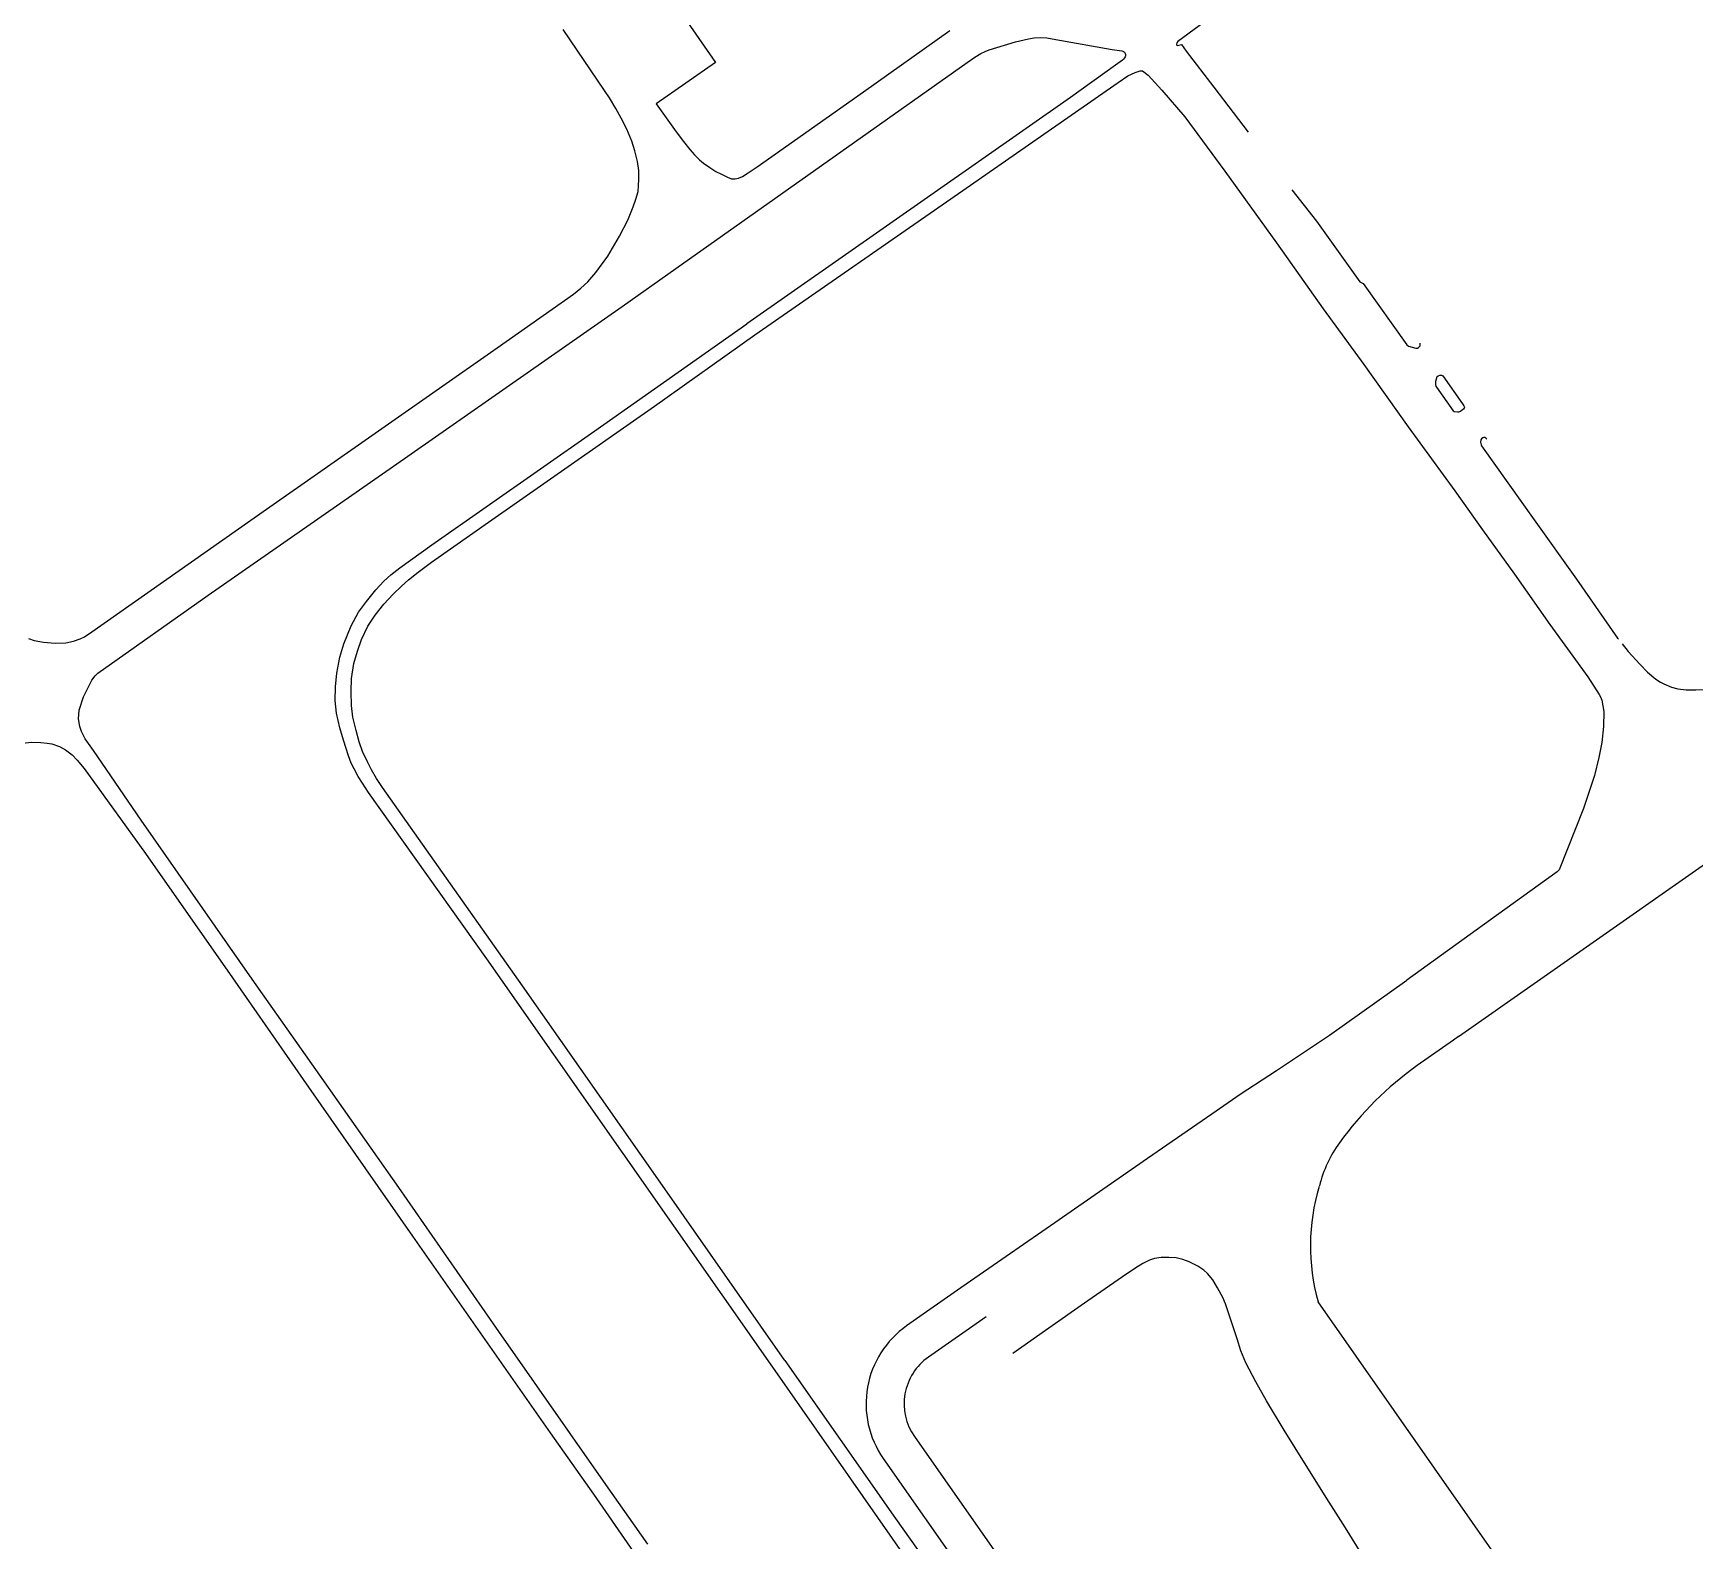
# Model space of a CAD drawing. Header units: millimetres. Extents: x 152904052 to 153933663, y 538271515 to 539240469.
# Drawn here: x 153560353 to 153563847, y 539074607 to 539077776 of the extents above; entities that cross this region are included whole.
import ezdxf

# ---------------------------------------------------------------- set-up
doc = ezdxf.new("R2010")
doc.units = ezdxf.units.MM
doc.layers.add('BORD', color=7, linetype='Continuous')

msp = doc.modelspace()

# ---------------------------------------------------------------- linework, layer by layer
at = {"layer": 'BORD', "color": 137}
for p, q in [((153563349.5, 539075667), (153563338.9, 539075659.6)), ((153569471.3, 539065945.3), (153563054.4, 539075109.5))]:
    msp.add_line(p, q, dxfattribs=at)
at = {"layer": 'BORD', "color": 133}
for points in [[(153563600.3, 539078348.4), (153563597, 539078346.2), (153563300.4, 539078141.1), (153563106.1, 539078003.3), (153562804.4, 539077792), (153562759.8, 539077759.1), (153562757.5, 539077756.5), (153562756.6, 539077753.5), (153562757, 539077751.9), (153562757.8, 539077750.9), (153562758.9, 539077750.7)], [(153561623.4, 539077951.8), (153561787.4, 539077715.1), (153561662.5, 539077627.7), (153561704.8, 539077568.8), (153561720.1, 539077548.7), (153561733.6, 539077532), (153561743.3, 539077520.9), (153561753.5, 539077510.5), (153561762.3, 539077503.3), (153561775.2, 539077493.8), (153561788, 539077485.8), (153561799.7, 539077479.8), (153561812.8, 539077473.6), (153561820.7, 539077470.6), (153561828.4, 539077470), (153561836, 539077471.4), (153561844.2, 539077475.4), (153561855.8, 539077482.7), (153561875.1, 539077495.6), (153562098.8, 539077653), (153562280.3, 539077782)], [(153561620, 539077427.3), (153561624.5, 539077443.8), (153561626.5, 539077468.7), (153561626, 539077487.7), (153561623.1, 539077506.6), (153561617.8, 539077529), (153561611.3, 539077549.3), (153561600.6, 539077574.4), (153561589.1, 539077598.1), (153561577.9, 539077618), (153561564.5, 539077640.6), (153561554.1, 539077656.3), (153561467.2, 539077784.4)], [(153561704, 539077281.7), (153562316.6, 539077715), (153562332.9, 539077725.9), (153562345.5, 539077733.9), (153562354.4, 539077738.3), (153562362.6, 539077741.6), (153562418.5, 539077758.3), (153562445.3, 539077764.9), (153562457.2, 539077766.7), (153562470.9, 539077767.7), (153562484.2, 539077766.5), (153562503.3, 539077763.5), (153562621.5, 539077742.4), (153562642.1, 539077739.2), (153562643.7, 539077738.9), (153562645.5, 539077738.1), (153562647.3, 539077736.4), (153562648.3, 539077735), (153562649.1, 539077733.7), (153562649.6, 539077731.7), (153562649.6, 539077729.1), (153562648.5, 539077726.7), (153562647.6, 539077724.6), (153562645.5, 539077722.1), (153562643, 539077719.6), (153562628.8, 539077709.1), (153562534.1, 539077641.3), (153561853.2, 539077165.2)], [(153562758.9, 539077750.7), (153562767.2, 539077752.4), (153562777.3, 539077738.4), (153562835.4, 539077662.8), (153562907.4, 539077568.1)], [(153561870.4, 539077142.3), (153562298.6, 539077439.3), (153562633.9, 539077672.9), (153562654.4, 539077686.5), (153562670.1, 539077693.7), (153562680, 539077697.3), (153562683.1, 539077697.5), (153562685.3, 539077697.1)], [(153560342.6, 539076503.8), (153560354.5, 539076499.6), (153560374.2, 539076496.4), (153560399.1, 539076493.7), (153560421, 539076494.7), (153560437.3, 539076498.5), (153560451.1, 539076502.9), (153560460.4, 539076507.3), (153560465.7, 539076510.8), (153560469.1, 539076513.1), (153560843.3, 539076775.7), (153561328.2, 539077114.9), (153561489.1, 539077228), (153561504.2, 539077240.2), (153561519.1, 539077253.8), (153561535.9, 539077273.3), (153561561, 539077307.8), (153561585.8, 539077349.6), (153561603.3, 539077383.7), (153561614.5, 539077411.3), (153561620, 539077427.3)], [(153562999.5, 539077447), (153563050.8, 539077381.5), (153563142.3, 539077253.9), (153563149.3, 539077250.2), (153563240.9, 539077121), (153563244.7, 539077118.4), (153563260.1, 539077114)], [(153561556.6, 539074725.1), (153561331.6, 539075046.8), (153561121.6, 539075349.4), (153560947.3, 539075597.4), (153560813.4, 539075787.8), (153560579.6, 539076122.1), (153560479.4, 539076268), (153560461.9, 539076293.1), (153560454.3, 539076308.1), (153560450.6, 539076318.8), (153560447.8, 539076335), (153560449.5, 539076352.9), (153560458.6, 539076381.1), (153560476.2, 539076415.9), (153560482.9, 539076425.4), (153560488.9, 539076431.2), (153560720.7, 539076594.7), (153561110.6, 539076866.4), (153561591.3, 539077201.7), (153561704, 539077281.7)], [(153561908.2, 539074972), (153561593.4, 539075420.7), (153561306.3, 539075830.5), (153561057.5, 539076180.3), (153561044.9, 539076199.7), (153561036.2, 539076213.9), (153561027.5, 539076229.5), (153561021.3, 539076241.8), (153561015.4, 539076257.2), (153561004.8, 539076289.8), (153560997.2, 539076316), (153560990.5, 539076346.7), (153560987.7, 539076373.3), (153560988.1, 539076402.1), (153560991.4, 539076430.8), (153560997.2, 539076464.4), (153561005.7, 539076492.9), (153561021.1, 539076530.5), (153561036.8, 539076559.2), (153561053.3, 539076581.7), (153561072.9, 539076605.9), (153561090.2, 539076624.5), (153561104.8, 539076637.8), (153561123.4, 539076652.6), (153561190.9, 539076700.7), (153561533.8, 539076940.6), (153561853.2, 539077165.2)], [(153561933.1, 539074985.9), (153561671, 539075360.6), (153561381.8, 539075773.7), (153561087.2, 539076190.7), (153561074.7, 539076209.7), (153561064.1, 539076227.9), (153561055.5, 539076244.3), (153561045.2, 539076266.5), (153561038.4, 539076286.9), (153561031.8, 539076310.7), (153561024.5, 539076338.7), (153561022, 539076362.8), (153561021, 539076392.7), (153561021.8, 539076419.8), (153561027, 539076451.4), (153561034.4, 539076477), (153561042.7, 539076501.7), (153561056.5, 539076529.7), (153561071.4, 539076552.9), (153561089.7, 539076575.7), (153561109.3, 539076597.3), (153561127.1, 539076614.2), (153561141.5, 539076627.3), (153561161.8, 539076643.6), (153561190.3, 539076664.3), (153561317.1, 539076753), (153561659.2, 539076992.5), (153561870.4, 539077142.3)], [(153563260.1, 539077114), (153563263.2, 539077114.4), (153563265.5, 539077115.6), (153563267.7, 539077117.6), (153563269, 539077119.4), (153563269.4, 539077121.9), (153563269.2, 539077123.6), (153563268.8, 539077124.9)], [(153563304.3, 539077053.7), (153563301.5, 539077043.9), (153563301.5, 539077038.2), (153563302, 539077034.3), (153563303.1, 539077032.2), (153563338.5, 539076982.7), (153563340.7, 539076981.3), (153563347.4, 539076980.5), (153563350.6, 539076980.7), (153563354.3, 539076981.7)], [(153563304.3, 539077053.7), (153563306.9, 539077056.4), (153563310.4, 539077057.7), (153563313.8, 539077057.6), (153563316.6, 539077056.1), (153563358, 539076997.5), (153563360.8, 539076993.3), (153563361.8, 539076991.4), (153563362.1, 539076989.3), (153563361.6, 539076987.9), (153563360.1, 539076986), (153563358.1, 539076984.4), (153563354.3, 539076981.7)], [(153563409.3, 539076922.6), (153563407, 539076925.1), (153563404.9, 539076926.3), (153563402.8, 539076926.2), (153563401, 539076925.6), (153563398.1, 539076923.5), (153563396.6, 539076921.3)], [(153563396.6, 539076921.3), (153563396, 539076916.8), (153563397.1, 539076911.3), (153563398.2, 539076909.1), (153563509, 539076753.4), (153563597.9, 539076628.9), (153563684.3, 539076504.8), (153563685.8, 539076502.9)], [(153559296.2, 539075598.7), (153559815.1, 539075962.3), (153560245.1, 539076264.3), (153560256.7, 539076271), (153560269.3, 539076275.7), (153560305.8, 539076281.2), (153560349.3, 539076285.7), (153560368.5, 539076285), (153560382.1, 539076283.9), (153560392, 539076282.5), (153560408, 539076276.8), (153560420.4, 539076269.6), (153560434.3, 539076259), (153560445.3, 539076248.2), (153560459.7, 539076230.7), (153560588.7, 539076051.6), (153560771.5, 539075790.1), (153560931.4, 539075560.7), (153561150.3, 539075246.9), (153561439.8, 539074833.7), (153561531, 539074705.1)]]:
    msp.add_lwpolyline(points, dxfattribs=at)
at = {"layer": 'BORD', "color": 137, "ltscale": 10}
for points in [[(153562685.3, 539077697.1), (153562697.4, 539077688.4), (153562726, 539077656.9), (153562774.3, 539077600.8), (153562858.7, 539077486.3), (153562967, 539077335.8), (153563065.2, 539077196.9), (153563150.8, 539077080.2), (153563244.2, 539076948.9), (153563342.3, 539076814), (153563400.2, 539076732.3), (153563467.7, 539076639.2), (153563541.9, 539076533.3), (153563621.4, 539076423.1), (153563645.7, 539076385.8), (153563648.2, 539076381.2), (153563651.1, 539076374.2), (153563655.5, 539076350.2), (153563654.7, 539076318.9), (153563651, 539076285.5), (153563644.6, 539076253.8), (153563635.6, 539076215.5), (153563612.7, 539076146.6), (153563561.1, 539076017.1), (153563559.5, 539076015.2), (153563557.1, 539076013.3), (153563447.2, 539075933.9), (153563240.8, 539075785.7)], [(153563349.5, 539075667), (153565334, 539077056.5)], [(153563693.8, 539076492.6), (153563706.5, 539076476.6), (153563731.3, 539076449.9), (153563747.3, 539076432.7), (153563764.3, 539076418), (153563774.4, 539076411.8), (153563781.6, 539076408.4), (153563797.6, 539076401.4), (153563811.1, 539076397.9), (153563828.1, 539076395.6), (153563848.8, 539076395.6), (153563957, 539076400.4), (153564073.9, 539076407.2), (153564094.9, 539076409.9), (153564112.3, 539076413.7), (153564126.2, 539076417.5), (153564136.2, 539076421.6), (153564150.4, 539076428.2), (153564162.1, 539076434.6), (153564172.6, 539076441.3), (153564297.9, 539076527.2), (153564480.9, 539076654.6), (153564573.4, 539076719), (153564685.7, 539076798.2)], [(153562305.4, 539075140.8), (153562500.7, 539075275.7), (153562695.6, 539075411.5), (153562831, 539075504.4), (153562890.9, 539075546.1), (153562967.2, 539075595.5), (153563078.4, 539075669.8), (153563240.8, 539075785.7)]]:
    msp.add_lwpolyline(points, dxfattribs=at)
at = {"layer": 'BORD', "color": 137}
for points in [[(153563338.9, 539075659.6), (153563263, 539075605.8, 0.08213), (153563099.5, 539075443.8, 0.095264), (153563057.3, 539075353.3, 0.095264)], [(153563056.5, 539075351.7, 0.141423), (153563054.4, 539075109.5, 0.120104)]]:
    msp.add_lwpolyline(points, format="xyb", dxfattribs=at)
at = {"layer": 'BORD', "color": 137, "ltscale": 10, "flags": 128}
msp.add_lwpolyline([(153563150.6, 539074571.9), (153563111.8, 539074634), (153563072.7, 539074695.7), (153563029.1, 539074765.4), (153562983.1, 539074839.3), (153562945.9, 539074901), (153562923.2, 539074941.1), (153562902.2, 539074980.6), (153562892.2, 539075006), (153562884.2, 539075031.7), (153562869, 539075077.4), (153562860, 539075104.9), (153562854.4, 539075118.5), (153562843.1, 539075138.9), (153562832.8, 539075155.1), (153562821.9, 539075168.8), (153562814.1, 539075175.9), (153562801.7, 539075184.1), (153562783.4, 539075193.6), (153562769.9, 539075198.4), (153562756.3, 539075201.4), (153562740.3, 539075202.5), (153562724.4, 539075202.4), (153562710.3, 539075200.3), (153562699.6, 539075196.5), (153562686.1, 539075189.9), (153562671.1, 539075180.8), (153562643.1, 539075162), (153562570.3, 539075111.5), (153562481, 539075048.8), (153562412.7, 539075000.8)], dxfattribs=at)
at = {"layer": 'BORD', "color": 133, "ltscale": 10, "flags": 128}
for points in [[(153562310.5, 539075143.5), (153562189.3, 539075058.6, 0.414214), (153562140.1, 539074780), (153563177.8, 539073298.1, -0.037305), (153563327, 539073047), (153563357.3, 539072986.3)], [(153562356.4, 539075077.9), (153562235.1, 539074993, 0.414214), (153562205.7, 539074825.9), (153563243.3, 539073344, -0.037305), (153563398.6, 539073082.7), (153563438.7, 539073002.2, -0.371173), (153563374.3, 539072749.3), (153562088.8, 539071849.1), (153561889.9, 539071773), (153561726.1, 539071658.2), (153561586.5, 539071497.5), (153559421.3, 539069981.3, -0.138778), (153559297.8, 539069938.3), (153558016, 539069862.3)]]:
    msp.add_lwpolyline(points, format="xyb", dxfattribs=at)
for points in [[(153560555.3, 539070875.6), (153560943, 539071147), (153561176.2, 539071310.2), (153561551.1, 539071572.5), (153561963.3, 539071860.5), (153562355.1, 539072133.7), (153562667.1, 539072353.4), (153562987.9, 539072577.2), (153563291.6, 539072789.3), (153563335.9, 539072820.1), (153563353.9, 539072834.9), (153563368.3, 539072850.6), (153563374.1, 539072859.7), (153563374.7, 539072868.8), (153563371.5, 539072876), (153563362.4, 539072889.4), (153563183.5, 539073150.3), (153563011.3, 539073394.1), (153562707.4, 539073828.1), (153562450.4, 539074195.8), (153562159.6, 539074611.5), (153561908.2, 539074972)], [(153561933.1, 539074985.9), (153562166.1, 539074653.3), (153562416.1, 539074301.3), (153562533.9, 539074130.3), (153562795.9, 539073752.7), (153563043.2, 539073400.8), (153563266.1, 539073084.5), (153563296.8, 539073042.8), (153563316.5, 539073021.2), (153563357.3, 539072986.3)], [(153561644.8, 539074599.8), (153561556.6, 539074725.1)], [(153561531, 539074705.1), (153561679, 539074491.2), (153561780.8, 539074348.1), (153562051.8, 539073960.4), (153562258.3, 539073667.1), (153562428.5, 539073422.8), (153562669.5, 539073076.4), (153562565.5, 539073005.7), (153562653.8, 539072879), (153562774.8, 539072706.5), (153562776.8, 539072702.2), (153562776.1, 539072700.1), (153562774.2, 539072697.6), (153562701.9, 539072646), (153562459.6, 539072476.5), (153562182.7, 539072282.8), (153561924.8, 539072102.2), (153561634.6, 539071898.3), (153561429.6, 539071754.8), (153561187.5, 539071584.8), (153560974.9, 539071436.5), (153560748.9, 539071278.2), (153560470.6, 539071083.2)]]:
    msp.add_lwpolyline(points, dxfattribs=at)

doc.saveas('drawing.dxf')
